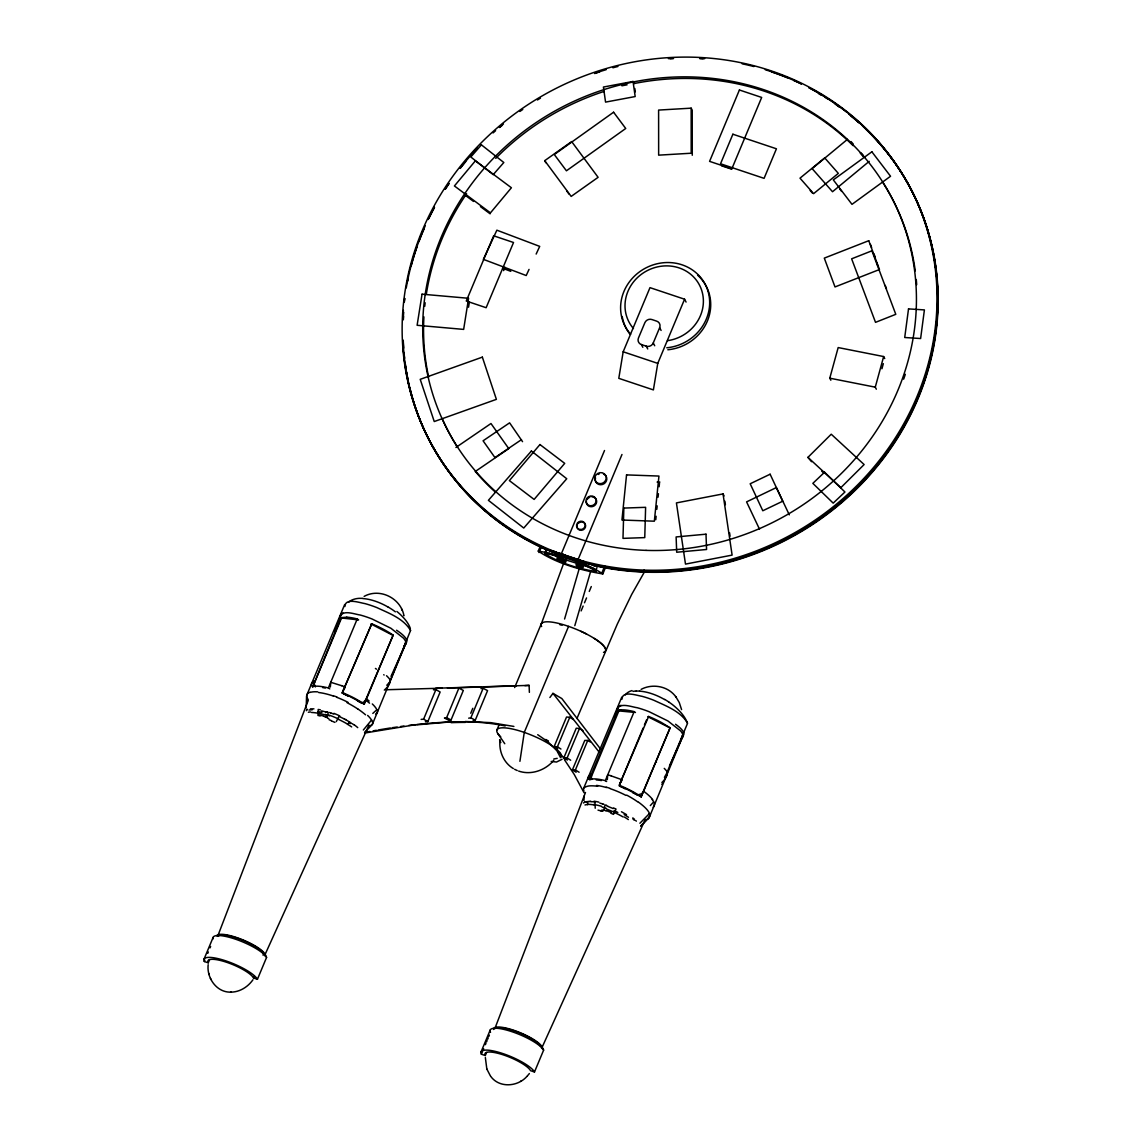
<?xml version="1.0" encoding="UTF-8"?>
<svg xmlns="http://www.w3.org/2000/svg" width="1142" height="1142" viewBox="0 0 1142 1142"><rect width="100%" height="100%" fill="white"/><g stroke="black" fill="none" stroke-linecap="round" stroke-linejoin="round"><path stroke-width="1.5" d="M595.225 808.236L594.968 802.084M208.172 964.719C206.545 978.08 216.852 992.826 231.155 992.127M306.199 707.94L306.556 695.906M307.112 702.43L307.555 699.446M583.962 800.471L584.133 796.031M485.35 1057.535L486.849 1069.155M339.873 616.88C342.671 609.271 354.363 614.225 360.244 615.024A31.476 7.723 22.7 0 1 372.021 618.964L390.907 628.271L403.469 638.15A45.266 11.106 22.7 0 1 405.995 642.932L372.42 724.199M389.622 682.159L410.549 630.484C403.497 618.422 388.837 613.211 376.789 607.558A31.476 7.723 22.7 0 0 365.012 603.618C359.516 602.719 345.212 597.494 344.87 606.53M667.085 772.278L687.598 723.186C680.546 711.138 665.886 705.913 653.838 700.26A31.476 7.723 22.7 0 0 642.061 696.32C636.565 695.435 622.262 690.211 621.933 699.247M640.962 825.852L649.47 816.901L683.044 735.634A45.266 11.106 22.7 0 0 680.532 730.866L667.956 720.987L649.07 711.68A31.476 7.723 22.7 0 0 637.293 707.74C631.426 706.941 619.721 701.987 616.937 709.582A45.266 11.106 22.7 0 0 617.165 710.652M500.068 739.916C498.611 750.951 503.636 762.813 513.329 768.566M607.316 779.601L607.687 774.961M330.338 686.999L330.766 682.288L341.672 685.714M314.35 681.503L314.278 683.972A38.114 23.725 -55.7 0 0 315.349 686.856L315.392 686.913M655.765 519.738L656.122 516.27M656.821 509.332L657.178 505.863M658.063 497.184L658.42 493.701M659.12 486.763L659.476 483.294M667.028 772.72L664.416 777.345M519.91 761.329L524.264 732.407L568.573 626.358M468.548 307.227L469.362 302.045M623.175 351.793L618.793 378.345L653.395 389.907L657.763 363.37L684.572 299.218L649.984 287.641L623.175 351.793L657.763 363.37M579.594 567.388L564.576 619.021M590.742 571.114L574.797 625.688M830.848 380.215L829.777 378.188L838.171 347.568L883.651 356.547L884.722 358.574M876.328 389.194L875.272 387.167L883.651 356.547M881.924 368.78L883.323 363.67M563.249 564.462L541.408 623.603M217.665 936.269L308.069 700.817M334.62 631.669L341.015 615.024A35.488 8.708 22.7 0 1 343 612.968M494.729 1028.885L585.489 792.491M614.253 717.59L618.093 707.597M421.141 719.374L423.611 719.189L435.887 689.625L440.141 692.009L427.85 721.573L425.395 721.758M446.622 717.661L458.898 688.084L463.324 690.453L451.033 720.017L448.877 720.359L444.452 718.004L446.622 717.661L451.033 720.017M470.747 713.25L472.788 708.311M468.691 718.175L470.861 717.833L483.137 688.269L487.563 690.625L475.286 720.188L473.116 720.531M306.827 695.05L344.713 604.475M346.797 617.194A33.675 8.265 22.7 0 1 357.218 618.935L358.617 619.892L341.544 617.993L312.694 686.999L341.03 617.651L346.783 617.18M203.99 959.237L213.126 937.382M216.723 935.826A26.409 6.481 22.7 0 1 240.205 938.81A26.409 6.481 22.7 0 1 265.101 954.17L266.571 957.424L257.435 979.279L253.524 977.98A24.838 6.095 22.7 0 0 226.601 962.278A24.838 6.095 22.7 0 0 208.258 962.834L204.347 961.521L204.918 960.151M207.773 953.327L208.344 951.957M210.057 947.86L210.628 946.49M208.258 962.834L209.6 959.594M312.194 686.656A39.299 9.65 22.7 0 1 314.321 686.256L316.962 686.156A33.917 8.322 22.7 0 1 328.382 687.941L357.232 618.95M348.624 696.363L342.143 693.008L371.735 623.817A33.96 8.337 22.7 0 1 385.71 630.527L389.608 632.811A39.342 9.664 22.7 0 1 393.148 635.123L364.312 704.129L357.632 701.031M342.143 693.008L371.735 623.817M363.841 704.243L393.148 635.123M253.524 977.98L254.152 976.453M263.031 955.197L263.674 953.684A24.838 6.095 22.7 0 0 241.076 939.552A24.838 6.095 22.7 0 0 218.422 936.083M538.239 551.115C559.452 554.555 584.59 561.621 602.819 573.926C581.592 570.486 556.454 563.42 538.239 551.115L540.266 546.233M538.995 552.557L541.037 547.675M544.691 553.399C561.664 556.154 581.778 561.807 596.367 571.642C579.379 568.887 559.266 563.234 544.691 553.399L545.905 550.487M545.291 554.555L546.504 551.643M555.183 553.099L555.526 552.257A38.6 9.479 22.7 0 1 564.662 554.983L564.134 556.211M560.322 556.268L604.518 450.505M562.364 557.51L563.577 554.612L576.995 559.095L575.782 562.007M641.376 344.541L646.258 346.183A5.439 5.053 -27.8 0 0 653.253 342.985L659.648 327.668A5.439 5.053 -27.8 0 0 656.721 321.159L651.839 319.517A5.439 5.053 -27.8 0 0 644.859 322.715L638.449 338.032A5.439 5.053 -27.8 0 0 641.376 344.541L642.832 347.311M563.962 563.163L565.989 558.281M565.261 563.035L566.489 560.122L594.097 568.702M496.927 729.981L498.968 725.084M514.657 687.555L541.237 623.932M575.411 559.937L575.911 558.738A43.011 10.564 22.7 0 1 580.35 560.294M577.095 561.878L621.976 454.487M580.736 568.773L582.777 563.891M595.753 570.486L596.966 567.574M581.121 610.913L583.148 606.045M584.504 602.79L586.545 597.923M589.258 591.428L591.285 586.56M602.062 572.485L604.775 565.975M602.819 573.926L605.531 567.417M576.924 718.532L617.294 624.132L631.64 594.525L644.902 571.114M621.762 697.177L583.876 787.766A44.766 11.606 19.8 0 0 583.947 791.035M633.81 712.337L618.864 710.924L590.029 779.929L589.201 779.386L618.036 710.367A39.342 9.664 22.7 0 1 620.149 709.953L622.775 709.853A33.96 8.337 22.7 0 1 634.138 711.609L635.466 712.508M481.039 1051.953L490.175 1030.084M493.601 1029.456A26.409 6.481 22.7 0 1 515.527 1030.883A26.409 6.481 22.7 0 1 542.15 1046.871L543.621 1050.126L534.485 1071.995L530.573 1070.682A24.838 6.095 22.7 0 0 503.651 1054.994A24.838 6.095 22.7 0 0 485.307 1055.536L481.396 1054.237L482.538 1051.496M483.109 1050.126L483.68 1048.77M485.393 1044.673L485.964 1043.303M486.535 1041.932L487.106 1040.562M487.677 1039.206L488.248 1037.835M488.819 1036.465L489.39 1035.095M485.307 1055.536L486.578 1052.51M589.201 779.386A39.342 9.664 22.7 0 1 591.313 778.972L594.925 778.901A33.703 8.28 22.7 0 1 605.317 780.628L634.167 711.637M619.735 784.054L643.16 727.982M644.445 724.899L646.529 719.917M625.316 788.894L619.035 785.696L648.642 716.462A33.66 8.265 22.7 0 1 661.289 722.429L670.126 727.782L641.29 796.788L632.697 792.648M641.005 796.859L670.126 727.782M503.636 270.611L505.007 267.356M557.681 748.838L554.141 746.582L566.532 717.048L569.801 717.262L573.341 719.517M554.141 746.582L557.41 746.797L569.801 717.262M567.388 760.03L563.862 757.774L576.239 728.239L579.508 728.453L583.048 730.694M563.862 757.774L567.117 757.974L579.508 728.453M576.139 772.206L572.385 769.951L584.775 740.416L587.759 740.444L590.257 741.957M572.385 769.951L575.382 769.979L587.759 740.444M405.924 643.917L403.783 646.144M682.987 736.633L680.846 738.845M264.516 955.754L368.952 725.084M391.007 676.35L406.452 642.232M541.565 1048.484L645.244 819.442M669.512 765.825L683.487 734.963M529.046 269.398L526.205 275.536L483.366 259.348L496.87 230.184L539.709 246.386L536.155 254.052M643.446 791.62L641.904 793.604M342.971 691.138L345.269 687.156A31.633 9.107 23.4 0 0 341.658 685.628M252.953 979.765C247.914 986.973 239.563 992.227 230.598 992.141M549.902 697.505L552.971 693.365L561.835 698.547L600.906 749.48M529.374 1073.551L527.447 1075.835M347.625 724.185L349.538 721.958L351.136 722.957M553.756 760.358C545.462 770.293 531.13 775.447 518.639 771.064M650.326 805.581L653.738 801.827L652.153 799.471M639.891 823.254L649.227 813.775M386.795 685.271L389.622 682.159M372.792 713.422L376.946 709.653M363.342 730.009L371.607 719.974M490.703 1076.335C499.339 1088.426 518.111 1086.813 527.147 1076.149M364.555 732.522L371.978 724.827M640.79 826.08L649.027 817.529M807.936 457.357L831.233 434.217L864.123 464.551L840.826 487.691L807.936 457.357L811.534 461.711M306.927 709.967L306.456 710.467A36.301 8.736 24.7 0 0 306.384 710.695M562.064 759.287L556.539 762.028L551.172 761.443M847.45 139.353L812.119 168.602L832.518 191.728L869.205 161.35M544.72 160.665L571.657 141.579L598.108 177.324L571.171 196.41L544.72 160.665L545.79 162.692M455.929 447.464L490.974 423.525L508.761 448.606L475.186 471.546M521.48 439.641L494.957 457.599L483.08 440.798L509.603 422.84L522.551 441.668M589.957 774.904L590.114 774.804A40.584 10.621 21.1 0 1 591.313 774.205L591.385 778.516A33.775 20.299 -56.3 0 0 591.77 779.501M520.581 1081.36L521.294 1080.932M641.119 689.368C652.496 683.301 667.999 686.057 675.721 696.677M584.804 802.169L585.803 801.827M364.141 596.381C379.615 587.773 400.242 597.894 403.783 614.924M648.642 716.462L647.885 716.691L669.84 727.854M365.069 732.978L411.962 725.284L451.033 721.844M723.029 493.915L676.421 502.908L685.486 564.105L732.108 555.112L723.029 493.915L724.099 495.928M553.813 758.987L557.182 758.345M633.039 81.467L603.419 87.035L605.56 102.109L635.18 96.556L633.039 81.467L634.096 83.494M621.905 85.793L627.129 84.808M364.983 732.35L369.851 731.465M373.106 730.866L376.36 730.28M586.431 801.684L587.488 801.541L587.745 804.539M378.116 729.995L390.436 727.968M480.968 688.612L483.137 688.269M392.12 727.725L397.202 726.997M400.571 726.512L403.954 726.027M408.807 725.441L415.288 724.642M310.41 708.839L313.95 708.854M416.916 724.456C446.194 721.473 476.185 719.774 505.178 725.955M620.149 709.967L620.977 709.896M433.432 689.811L435.887 689.625M524.906 685.643L529.117 685.386L529.374 692.352M691.167 108.162L658.606 110.075L658.649 155.155L691.195 153.228L691.167 108.162L692.223 110.189L692.266 155.255M588.159 801.498L588.915 801.484M529.117 685.386L435.673 688.255M636.251 691.053L639.805 691.067M385.982 689.754L442.14 688.183M447.45 688.026L481.053 687.013M484.593 686.899L516.427 685.942M465.251 721.501L490.66 722.629L513.886 726.426M362.756 598.365L359.202 598.337A35.716 15.56 25.7 0 0 356.061 598.736A42.154 17.887 24.3 0 0 348.553 602.319M591.313 801.584L594.754 802.041M318.204 709.425L317.947 715.492M548.346 550.316L556.725 552.442M325.37 688.055L323.543 687.712A34.46 8.465 22.7 0 0 322.586 687.57M318.746 709.525L320.402 709.867M829.777 378.188L875.272 387.167M318.675 715.634L320.174 715.963M556.768 552.585L552.043 551.543L556.497 553.085M557.61 552.799L559.337 553.299A42.925 10.535 22.7 0 1 564.662 554.969M611.041 775.846L622.176 779.8L619.549 784.483L620.277 786.039M602.819 803.997L603.975 804.353M601.92 809.906C605.988 812.833 603.047 803.297 606.488 805.196M574.74 559.637L576.339 560.137M602.077 807.051L604.346 807.779A23.225 5.41 22.5 0 1 604.789 807.908L605.46 808.165A24.953 6.224 22.7 0 1 606.416 808.436M558.438 552.956L563.577 554.612M578.609 560.836L579.979 561.264M572.613 558.98L570.5 558.295M586.917 563.22L588.13 563.606M326.94 711.652C330.666 712.208 324.142 718.418 328.796 718.518M582.049 561.65L584.476 562.435M580.821 561.25L578.38 560.451M326.826 714.921L326.184 714.706A24.953 6.224 22.8 0 0 325.17 714.321M574.712 559.237L577.153 560.051M573.484 558.838L564.262 555.74M569.087 557.91L568.102 557.582M721.601 165.804L731.651 169.159M555.526 552.257L585.489 562.292A38.6 9.479 22.7 0 0 575.925 558.752M569.087 557.838L566.974 557.125M263.674 953.684L265.101 954.17M542.164 1046.871L540.723 1046.4A24.838 6.095 22.7 0 0 519.282 1032.725A24.838 6.095 22.7 0 0 496.013 1028.357M564.79 559.551L566.489 560.122M562.05 554.998L559.823 554.241M560.122 554.726L561.835 555.326M560.265 554.855L561.222 555.183M578.694 559.666L580.436 560.279M561.707 555.355L562.435 555.612M565.576 556.639L563.577 555.926M329.453 712.494L330.723 712.951M563.648 556.04L564.419 556.311M561.264 558.31L563.035 558.938M329.595 715.877L327.283 715.063A23.225 5.425 22.4 0 0 326.812 714.892M582.22 560.908L584.005 561.564M559.48 557.653L549.145 553.356M502.566 268.227L510.802 271.339M582.163 560.965L585.675 562.364M587.488 562.906L589.115 563.548M620.663 786.51L622.747 787.395M610.913 813.247L612.64 814.003M586.488 562.706L588.701 563.691M613.539 807.965L615.452 808.807M590.642 564.191L592.041 564.79M517.255 770.55L514.599 769.294M624.046 787.966L625.345 788.565M613.497 814.389L616.023 809.064M336.276 721.601L339.046 716.391L343.985 718.818M593.269 565.361L594.34 565.875M370.979 623.989L392.677 635.237M621.448 811.748L626.515 814.617M470.861 717.833L475.286 720.188M423.611 719.189L427.85 721.573M537.711 734.691L547.974 741.8L558.995 752.878M545.762 739.474L548.488 741.015M664.758 699.418L668.712 701.916M387.709 606.716L391.663 609.2A35.716 15.417 27.1 0 1 395.389 611.841M349.252 721.787L347.296 720.631A30.634 7.794 22.3 0 0 344.327 719.06M575.382 769.979L579.122 772.235M557.41 746.797L560.95 749.038M567.117 757.974L570.657 760.229M618.036 710.367L618.864 710.924M605.317 780.643L606.63 781.513M352.207 723.657L354.106 724.97M328.396 687.955L329.767 688.897M465.194 195.225L473.516 201.435M480.439 206.602L490.146 213.84M632.996 819.085L634.41 820.27M369.137 701.017L368.809 700.76A40.584 9.935 24.5 0 0 366.568 698.99L363.499 702.259A33.775 31.048 76.5 0 1 361.2 702.872L360.658 702.53A34.574 8.479 22.7 0 0 350.166 696.734M821.655 471.046L824.181 473.373M851.004 141.537L853.274 144.106M861.211 153.099L863.466 155.669M810.149 190.514L812.419 193.098M552.971 693.365L599.193 752.15M676.05 697.12L679.276 702.573L681.588 709.61M486.777 1068.941L490.432 1075.978M839.57 188.715L841.64 191.428M675.593 696.52L676.178 697.277M566.96 191.285L569.073 194.14M564.519 759.815L574.312 774.576L584.033 792.748M497.812 733.564L504.764 743.727M500.838 742.586L499.596 739.888M684.572 299.218L686.071 302.073M659.648 327.668L661.104 330.438M653.253 342.985L654.709 345.755M646.258 346.183L647.728 348.952M557.439 751.764L560.565 757.688A34.831 8.551 22.7 0 0 524.635 732.536A34.831 8.551 22.7 0 0 500.753 736.818M371.921 720.531L372.178 721.073A44.766 10.364 25.3 0 1 372.577 723.828A41.883 9.636 24.4 0 1 370.008 725.684M343.828 693.736L342.843 691.495M789.293 514.856L776.374 487.563L746.582 501.88L759.501 529.174M401.541 608.943L402.17 610.299M210.413 978.337L210.927 979.451M410.135 629.356L409.75 628.471L410.549 630.484M876.656 262.603L877.87 265.858M885.221 285.4L886.449 288.669M870.418 244.331L871.603 247.529M873.987 253.938L875.172 257.136M403.954 615.609L403.983 615.709M208.8 973.384L209.086 974.569M724.885 501.181L725.398 504.678M729.538 532.657L730.066 536.155M634.824 88.519L635.295 91.874M451.147 722.672A427.936 370.964 62.3 0 1 465.351 722.401M396.574 630.227A35.488 8.708 22.7 0 1 404.782 643.46M349.609 722.943A31.848 8.265 21.6 0 1 350.665 723.6M354.52 725.042A35.017 8.836 22 0 1 357.746 727.64M333.878 713.35A27.665 7.309 22.7 0 1 339.759 715.906M345.612 719.389A18.329 1.056 26.6 0 1 346.126 719.674M330.723 712.922A26.423 6.595 22.7 0 1 333.764 714.093M306.698 709.853A35.216 8.679 24.4 0 1 307.255 709.225M308.997 710.067A33.232 7.823 20.5 0 1 312.194 709.824M318.233 711.623A29.15 5.767 18.9 0 1 321.958 712.365M321.53 710.866A27.051 6.01 21.7 0 1 326.284 712.165M326.027 711.937A24.924 6.552 23.1 0 1 327.311 712.351M331.423 720.888A25.724 3.654 23.1 0 1 334.906 722.386M329.082 719.731A23.44 5.196 22.9 0 1 331.337 720.616M325.955 717.033A22.026 7.109 24.1 0 1 326.569 717.233M324.314 716.605A22.412 7.023 24.1 0 1 325.513 716.962M319.103 715.035A24.339 6.509 23 0 1 323.885 716.162M307.883 699.061A43.667 11.391 20.9 0 1 309.967 692.252M307.812 699.975A44.795 11.606 19.8 0 1 307.455 699.418M308.369 712.265A34.845 8.422 23.4 0 1 310.496 711.937M311.523 712.48A29.364 6.409 20.9 0 1 319.175 713.45M319.003 713.322A26.48 5.667 21.4 0 1 325.484 715.02M329.381 715.178A26.28 6.681 22.8 0 1 338.632 719.032M338.232 719.274A29.364 6.838 22.5 0 1 347.867 724.313M347.525 724.299A33.204 8.151 21.8 0 1 351.665 726.912M367.624 715.406A44.766 10.349 25.5 0 1 371.478 719.931M357.603 708.768A41.883 9.35 26.2 0 1 365.554 714.821M347.097 702.701A36.815 8.879 24.7 0 1 357.646 708.868M336.919 697.362A32.547 9.079 23.5 0 1 347.982 702.301M333.021 695.635A31.12 8.793 23.4 0 1 336.89 697.02M318.647 692.523A32.29 8.965 23.3 0 1 333.164 695.963M310.296 692.38A36.815 10.264 23 0 1 317.747 691.866M342.9 692.823A33.703 8.28 22.7 0 1 355.519 698.79L360.772 701.816A39.342 9.664 22.7 0 1 364.312 704.129M396.888 611.47A42.154 18.358 26.9 0 1 410.378 628.657M375.647 713.978A41.883 9.636 24.4 0 0 377.331 712.408A44.766 10.364 25.3 0 0 377.046 709.696M372.306 703.957A45.066 10.406 25.6 0 1 376.517 709.054M365.954 700.317A42.768 9.207 26.9 0 1 369.508 703.158M386.538 675.721A44.638 10.349 25.5 0 1 389.922 679.533M390.05 682.331A51.576 31.148 20.4 0 1 384.74 689.725A43.296 24.867 21.4 0 1 384.312 690.082M362.913 598.565A31.262 13.89 26.5 0 1 387.623 606.802M383.726 674.708A41.854 9.25 26.4 0 1 384.112 675.036M375.418 668.455A36.815 8.879 24.7 0 1 376.532 669.183M311.58 685.514A42.725 11.149 21 0 1 313.95 681.317M344.27 694.065A31.819 7.808 22.7 0 1 348.71 696.049M204.347 961.521A29.121 7.152 22.7 0 1 225.859 960.879A29.121 7.152 22.7 0 1 257.435 979.279M213.14 938.838A29.121 7.152 22.7 0 1 236.194 939.423A29.121 7.152 22.7 0 1 266.571 957.424M481.396 1054.237A29.121 7.152 22.7 0 1 502.923 1053.595A29.121 7.152 22.7 0 1 534.485 1071.995M490.532 1032.368A29.121 7.152 22.7 0 1 512.059 1031.726A29.121 7.152 22.7 0 1 543.621 1050.126M686.513 721.102A46.751 18.843 28.5 0 1 687.341 723.114M653.895 802.326A44.795 10.349 25.5 0 1 654.238 805.495M653.966 805.367A41.883 9.693 26.4 0 1 653.224 807.208M588.587 779.344A45.066 11.705 19.7 0 1 588.644 776.346M589.129 776.531A42.768 11.035 18.1 0 1 591.185 775.432M664.244 768.38A43.268 10.492 24.7 0 1 667.556 772.449M667.099 775.018A51.561 32.09 19.9 0 1 661.889 782.498M662.16 783.94A43.296 26.566 28.7 0 1 661.803 784.354M686.542 721.102A42.154 17.187 27.9 0 0 672.381 704.571A35.716 15.331 27.1 0 0 668.67 701.945M639.891 691.181A31.262 13.832 26.9 0 1 664.615 699.575M633.039 691.381A35.716 15.603 25.9 0 1 636.222 691.01M625.345 694.893A42.154 18.5 26.2 0 1 632.026 690.582M655.908 761.685A36.815 10.178 23.5 0 1 656.479 762.099M626.444 789.079A34.46 8.465 22.7 0 1 637.279 794.975L637.993 794.818A38.114 35.345 73.8 0 0 641.904 793.604M644.331 791.777A42.725 10.392 24.6 0 1 652.682 799.657M607.601 774.861A31.633 9.093 23.5 0 1 610.984 775.746M596.267 779.943A34.574 8.479 22.7 0 1 600.564 780.414A31.819 7.808 22.7 0 1 601.434 780.571M638.15 801.912A43.667 10.578 24.7 0 1 649.427 813.418M649.127 813.732A44.795 10.349 25.5 0 1 649.47 816.901M649.198 816.787A41.883 9.693 26.4 0 1 647.271 819.328M624.331 817.001A34.845 8.665 22 0 1 628.357 819.585M613.782 812.19A29.364 6.067 23.3 0 1 623.104 816.944M606.93 809.235A26.48 5.496 22.7 0 1 613.911 812.119M593.54 804.482A26.28 6.666 22.9 0 1 601.463 806.266M587.202 804.453A29.364 6.838 22.4 0 1 594.168 804.953M585.004 804.996A33.204 7.894 23.4 0 1 587.416 804.568M584.176 787.866A41.883 10.835 19 0 1 589.015 785.939A36.815 9.579 20.8 0 1 597.709 786.281M596.538 785.411A32.547 9.136 23.1 0 1 606.473 787.537M606.188 787.138A31.12 8.793 23.4 0 1 609.956 788.308M610.099 788.637A32.29 8.965 23.3 0 1 626.002 795.417M626.73 795.146A36.815 10.178 23.5 0 1 637.593 801.784M641.29 796.788A39.299 9.65 22.7 0 0 637.721 794.475L633.824 792.191A33.917 8.322 22.7 0 0 619.806 785.468M586.717 802.341A31.848 7.894 24 0 1 587.431 802.284M583.562 803.054A35.017 8.579 23.5 0 1 584.647 802.098M594.04 801.199A27.665 7.223 23.3 0 1 598.851 802.141M590.043 801.256A18.329 2.255 13.4 0 1 590.343 801.27M588.972 801.527A30.634 7.666 23.3 0 1 591.071 801.613M599.85 803.126A26.423 6.595 22.8 0 1 602.705 803.939M635.68 820.527A36.301 9.436 20.8 0 1 636.337 821.169M632.796 817.915A35.216 9.222 21.3 0 1 634.552 819.371M624.146 814.56A33.232 7.223 24.2 0 1 628.485 817.287M614.068 810.592A29.15 4.996 24.3 0 1 617.822 812.419M608.101 806.523A27.051 5.853 22.8 0 1 613.126 808.565M606.688 805.852A24.924 6.581 22.9 0 1 608.001 806.323M598.023 810.149A25.724 4.183 19 0 1 601.506 811.048M600.621 810.606A23.44 5.325 21.7 0 1 602.819 811.263M603.647 809.935A22.026 7.109 24.1 0 1 604.275 810.149M604.76 810.392A22.412 7.052 23.8 0 1 606.002 810.834M605.86 810.463A24.339 6.495 23.2 0 1 611.284 812.633M559.223 752.649A427.936 235.709 -46 0 1 564.905 759.444M603.518 652.382A34.503 8.465 22.7 0 0 604.889 651.639A34.802 8.551 22.7 0 0 575.24 628.871A34.802 8.551 22.7 0 0 541.337 625.93M541.536 626.53A34.888 8.565 22.7 0 1 541.279 625.902A34.545 8.479 22.7 0 0 541.479 626.387M580.907 631.283A34.888 8.565 22.7 0 1 586.545 634.01M594.311 638.421A34.888 8.565 22.7 0 1 599.964 642.375A34.503 8.465 22.7 0 1 603.918 646.201A34.888 8.565 22.7 0 1 605.76 649.427M851.903 116.284A271.596 252.353 -27.8 0 1 782.413 540.951A271.596 252.353 -27.8 0 1 402.912 340.987M402.955 318.918A271.596 252.353 -27.8 0 1 403.369 312.18M404.311 302.116A271.596 252.353 -27.8 0 1 404.739 298.604M407.637 281.132A271.596 252.353 -27.8 0 1 408.351 277.663M411.191 265.886A271.596 252.353 -27.8 0 1 417.244 246.258M418.971 241.49A271.596 252.353 -27.8 0 1 424.025 228.957M428.978 218.165A271.596 252.353 -27.8 0 1 434.474 207.473M445.309 189.244A271.596 252.353 -27.8 0 1 449.077 183.576M460.183 168.416A271.596 252.353 -27.8 0 1 465.722 161.607M499.582 127.504A271.596 252.353 -27.8 0 1 502.223 125.292M594.668 73.531A271.596 252.353 -27.8 0 1 599.636 71.889M670.154 58.713A271.596 252.353 -27.8 0 1 673.495 58.542M699.718 58.556A271.596 252.353 -27.8 0 1 703.101 58.742M771.735 71.975A271.596 252.353 -27.8 0 1 787.423 77.784M793.576 80.397A271.596 252.353 -27.8 0 1 801.384 83.98M809.064 87.834A271.596 252.353 -27.8 0 1 846.693 112.087M697.605 275.179A45.223 42.011 -27.8 0 1 707.655 320.374A45.223 42.011 -27.8 0 1 667.827 349.766M629.827 333.992A45.223 42.011 -27.8 0 1 622.19 316.505M630.627 334.221A45.223 42.011 -27.8 0 1 645.016 268.37A45.223 42.011 -27.8 0 1 708.254 292.081A45.223 42.011 -27.8 0 1 666.771 347.782M633.453 328.539A39.784 36.972 -27.8 0 1 646.301 271.125A39.784 36.972 -27.8 0 1 701.873 290.939A39.784 36.972 -27.8 0 1 667.485 340.673M659.905 482.11A176.453 163.948 -27.8 0 1 657.107 482.095M828.55 99.069A271.596 252.353 -27.8 0 1 795.817 533.557A271.596 252.353 -27.8 0 1 402.812 340.801M402.855 318.732A271.596 252.353 -27.8 0 1 403.397 310.324M404.225 301.931A271.596 252.353 -27.8 0 1 404.653 298.433M406.238 287.927A271.596 252.353 -27.8 0 1 425.295 225.673M428.15 219.507A271.596 252.353 -27.8 0 1 434.388 207.287M445.209 189.072A271.596 252.353 -27.8 0 1 448.977 183.391M460.083 168.245A271.596 252.353 -27.8 0 1 477.342 148.289M493.087 132.929A271.596 252.353 -27.8 0 1 495.614 130.673M499.482 127.319A271.596 252.353 -27.8 0 1 503.451 124.007M519.924 111.445A271.596 252.353 -27.8 0 1 522.779 109.446M537.439 99.968A271.596 252.353 -27.8 0 1 540.437 98.169M594.568 73.345A271.596 252.353 -27.8 0 1 606.202 69.662M612.911 67.778A271.596 252.353 -27.8 0 1 617.965 66.479M668.384 58.627A271.596 252.353 -27.8 0 1 673.409 58.356M699.618 58.37A271.596 252.353 -27.8 0 1 704.7 58.67M742.172 63.809A271.596 252.353 -27.8 0 1 753.906 66.536M765.254 69.733A271.596 252.353 -27.8 0 1 801.284 83.809M808.964 87.648A271.596 252.353 -27.8 0 1 824.096 96.256M862.453 125.934A271.596 252.353 -27.8 0 1 899.254 435.387A271.596 252.353 -27.8 0 1 593.512 565.447M547.689 550.344A271.596 252.353 -27.8 0 1 409.735 387.623M407.822 378.973A271.596 252.353 -27.8 0 1 406.523 371.992M405.695 366.81A271.596 252.353 -27.8 0 1 405.21 363.327M404.568 358.088A271.596 252.353 -27.8 0 1 404.04 352.835M403.626 347.568A271.596 252.353 -27.8 0 1 403.269 340.644M403.34 319.831A271.596 252.353 -27.8 0 1 403.526 316.405M818.543 93.587A271.596 252.353 -27.8 0 1 821.583 95.371M836.329 104.893A271.596 252.353 -27.8 0 1 839.056 106.82M851.004 115.97A271.596 252.353 -27.8 0 1 858.67 122.508M582.206 563.106A29.464 3.626 18.8 0 1 586.074 564.405M550.901 550.487A29.435 5.296 24 0 1 556.297 552.043M865.807 129.032A271.525 252.282 -27.8 0 1 896.927 438.271A271.525 252.282 -27.8 0 1 590.857 564.419M553.599 552.457A271.525 252.282 -27.8 0 1 405.182 363.599M404.568 358.702A271.525 252.282 -27.8 0 1 404.04 353.792M403.626 348.881A271.525 252.282 -27.8 0 1 403.14 340.088M403.24 319.175A271.525 252.282 -27.8 0 1 403.654 312.28M824.681 97.084A271.525 252.282 -27.8 0 1 827.579 98.897M834.831 103.708A271.525 252.282 -27.8 0 1 839.099 106.706M848.763 114.043A271.525 252.282 -27.8 0 1 859.426 123.079M883.28 183.191A250.612 232.854 -27.8 0 1 915.256 270.897M916.255 279.505A250.612 232.854 -27.8 0 1 916.683 284.686M905.321 374.291A250.612 232.854 -27.8 0 1 903.636 379.187M495.271 492.045A250.612 232.854 -27.8 0 1 476 472.26M457.542 447.35A250.612 232.854 -27.8 0 1 442.254 418.786M428.635 377.074A250.612 232.854 -27.8 0 1 423.91 316.876M424.753 306.313A250.612 232.854 -27.8 0 1 425.138 302.758M426.366 293.908A250.612 232.854 -27.8 0 1 466.607 193.726M495.756 158.353A250.612 232.854 -27.8 0 1 603.904 91.474M633.81 83.609A250.612 232.854 -27.8 0 1 853.06 145.619M860.24 153.099A250.612 232.854 -27.8 0 1 863.695 156.982M582.206 562.935A33.646 3.897 18.7 0 1 583.705 563.434M552.799 551.515A33.603 4.996 22.8 0 1 557.367 552.928M603.504 474.03A5.867 5.453 -27.8 0 1 606.373 480.996A5.867 5.453 -27.8 0 1 599.079 484.508A5.867 5.453 -27.8 0 1 595.51 477.87M598.337 474.444A5.867 5.453 -27.8 0 1 599.079 474.087M578.038 523.564A4.425 4.111 -27.8 0 1 585.232 524.135A4.425 4.111 -27.8 0 1 581.449 530.302A4.425 4.111 -27.8 0 1 577.224 524.877M591.97 496.87A5.21 4.839 -27.8 0 1 596.652 501.909A5.21 4.839 -27.8 0 1 591.099 506.72A5.21 4.839 -27.8 0 1 586.417 501.681M587.059 499.639A5.21 4.839 -27.8 0 1 589.8 497.27M559.965 624.76A27.122 6.652 22.7 0 1 562.121 625.231M675.55 724.256A35.488 8.708 22.7 0 1 681.988 736.105M618.05 708.425A35.488 8.708 22.7 0 1 621.105 705.356M623.846 508.076L622.99 538.367L644.759 537.611L645.615 507.319L623.846 508.076M626.544 474.901L621.947 520.024L654.337 521.195L658.948 476.057L626.544 474.901M908.518 308.897L904.721 337.504L920.623 338.532L924.406 309.91L908.518 308.897M422.04 294.179L417.115 325.284L463.652 329.396L468.577 298.29L422.04 294.179M739.416 89.99L709.582 161.365L731.836 168.816L761.671 97.441L739.416 89.99M732.878 134.214L720.531 163.777L764.084 178.352L776.432 148.788L732.878 134.214M493.658 235.809L466.264 301.017L486.135 307.712L513.529 242.504L493.658 235.809M475.358 160.865L454.416 185.96L490.46 212.855L511.402 187.759L475.358 160.865M539.952 444.552L509.375 480.611L534.128 499.425L564.705 463.367L539.952 444.552M531.387 451.019L488.405 500.324L523.75 528.047L566.746 478.741L531.387 451.019M481.41 144.863L470.804 156.982L493.216 174.626L503.822 162.507L481.41 144.863M824.581 472.217L812.847 483.352L833.189 503.137L844.937 492.002L824.581 472.217M824.71 157.896L800 178.166L813.618 193.655L838.328 173.37L824.71 157.896M871.874 151.8L833.317 179.894L851.989 204.347L890.546 176.253L871.874 151.8M613.582 112.216L554.284 154.527L566.432 170.8L625.73 128.489L613.582 112.216M770.122 474.215L750.18 483.765L762.799 510.76L782.727 501.21L770.122 474.215M871.903 250.812L851.632 258.82L875.514 322.344L895.785 314.321L871.903 250.812M868.748 240.705L824.296 258.121L835.002 286.942L879.468 269.526L868.748 240.705M482.352 357.132L420.213 379.33L434.245 421.541L496.385 399.357L482.352 357.132M705.999 534.185L676.121 536.94L676.692 552.243L706.57 549.488L705.999 534.185M542.593 622.59A34.888 8.565 22.7 0 0 541.551 623.404A34.545 8.479 22.7 0 1 542.593 622.633M644.074 570.115A271.525 252.282 -27.8 0 0 912.901 193.226A271.525 252.282 -27.8 0 0 451.761 177.724A271.525 252.282 -27.8 0 0 644.074 570.115M646.044 550.373A250.612 232.854 -27.8 0 0 894.157 202.491A250.612 232.854 -27.8 0 0 468.534 188.187A250.612 232.854 -27.8 0 0 646.044 550.373M558.31 559.723A3.783 0.928 22.7 0 0 563.948 561.264A3.783 0.928 22.7 0 0 559.18 558.338A3.783 0.928 22.7 0 0 558.31 559.723M558.795 558.552A3.783 0.928 22.7 0 0 564.433 560.094A3.783 0.928 22.7 0 0 559.666 557.168A3.783 0.928 22.7 0 0 558.795 558.552M577.31 566.075A3.783 0.928 22.7 0 0 582.948 567.631A3.783 0.928 22.7 0 0 578.18 564.705A3.783 0.928 22.7 0 0 577.31 566.075M577.809 564.905A3.783 0.928 22.7 0 0 583.434 566.461A3.783 0.928 22.7 0 0 578.666 563.534A3.783 0.928 22.7 0 0 577.809 564.905M599.878 483.694A5.867 5.453 -27.8 0 0 605.788 475.614A5.867 5.453 -27.8 0 0 595.824 475.158A5.867 5.453 -27.8 0 0 599.878 483.694M580.407 529.545A4.425 4.111 -27.8 0 0 584.875 523.45A4.425 4.111 -27.8 0 0 577.367 523.107A4.425 4.111 -27.8 0 0 580.407 529.545M590.5 505.792A5.21 4.839 -27.8 0 0 595.753 498.626A5.21 4.839 -27.8 0 0 586.902 498.212A5.21 4.839 -27.8 0 0 590.5 505.792"/></g></svg>
